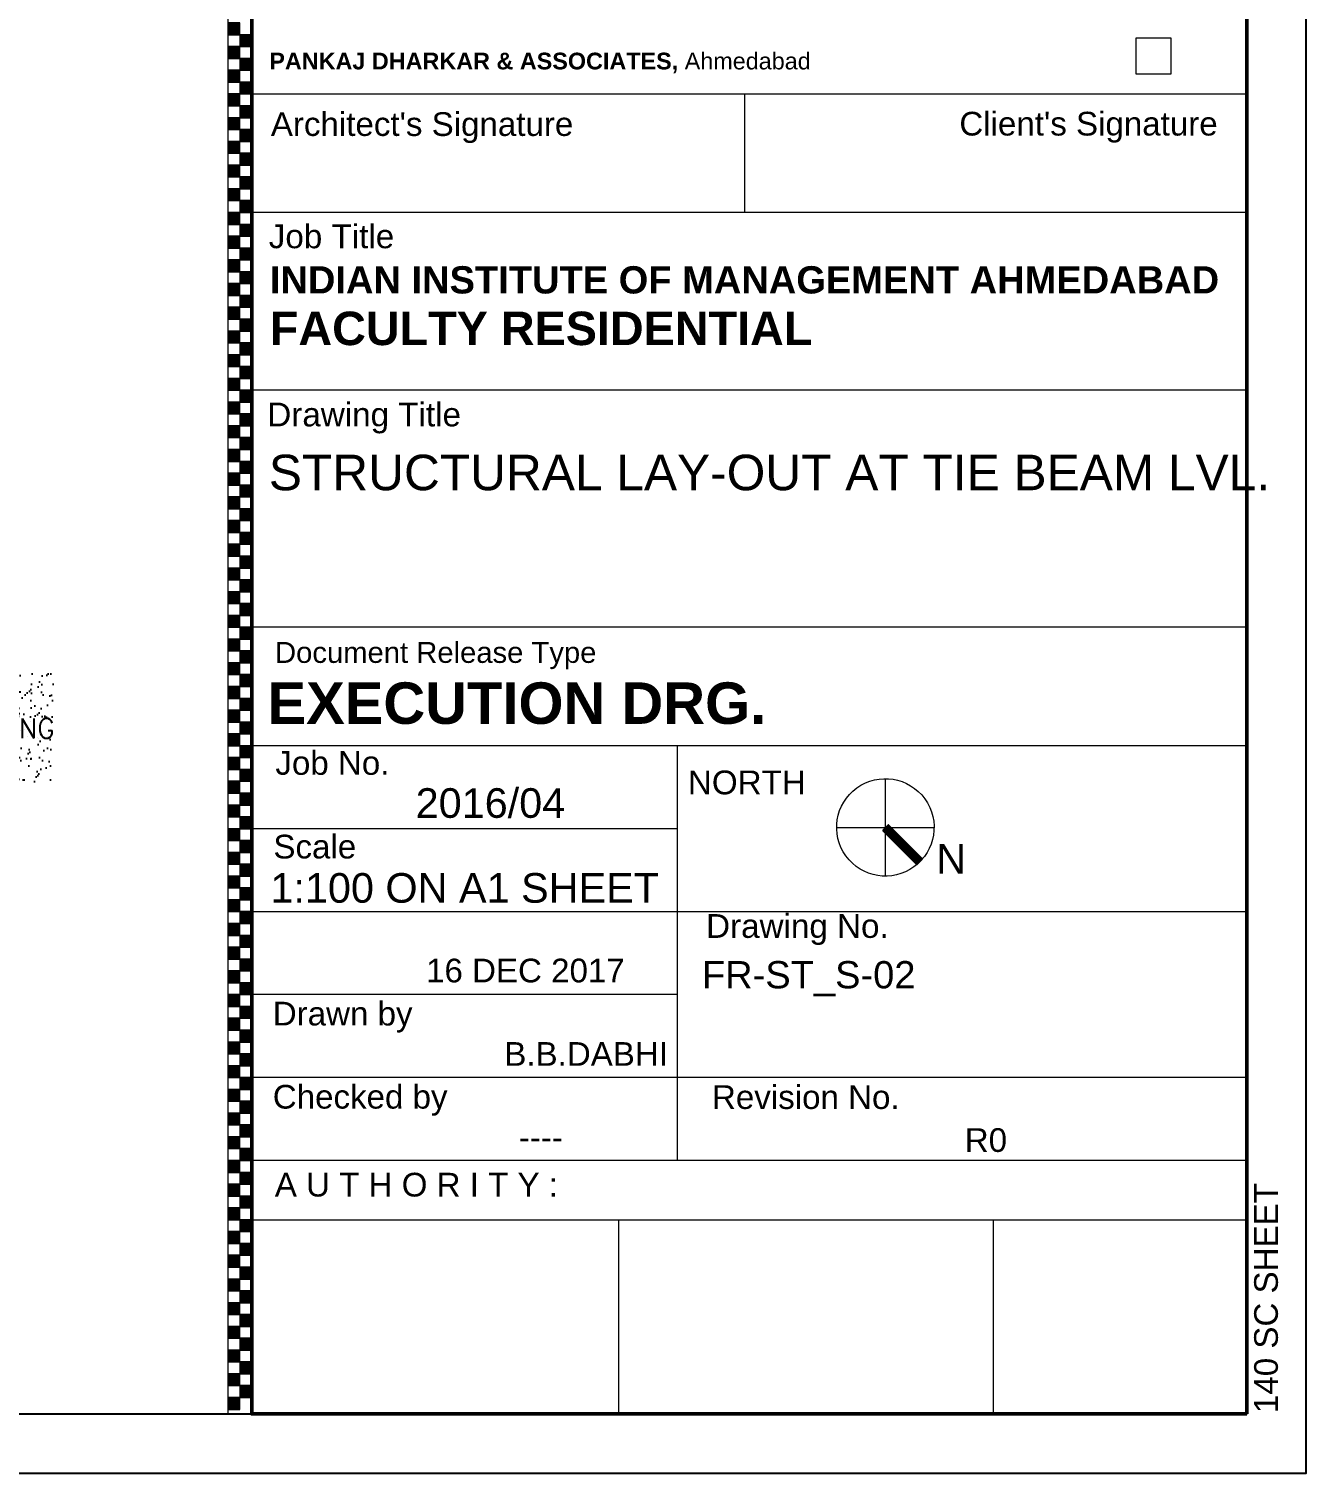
# Model space of a CAD drawing. Extents: x -200722 to 834823, y -494970 to 88783.
# Drawn here: x 325318 to 340413, y -349087 to -332024 of the extents above; entities that cross this region are included whole.
import ezdxf

# ---------------------------------------------------------------- set-up
doc = ezdxf.new("R2010")
doc.units = 0
doc.header["$LTSCALE"] = 100
doc.header["$MEASUREMENT"] = 0
doc.layers.get('0').update_dxf_attribs({"linetype": 'CONTINUOUS'})
doc.layers.get('DEFPOINTS').update_dxf_attribs({"linetype": 'CONTINUOUS'})
doc.layers.add('9_TITLE TEXT', color=7, linetype='CONTINUOUS', lineweight=20)
doc.layers.add('HATCH WALL', color=8, linetype='CONTINUOUS')
doc.layers.add('TEXT', color=2, linetype='CONTINUOUS')
doc.styles.add('SANSSERIF', font='SAS_____.pfb', dxfattribs={"height": 325})
doc.styles.get("Standard").update_dxf_attribs({"font": 'simplex.shx'})
doc.styles.add('TITLES', font='arial.ttf')

# ---------------------------------------------------------------- blocks, each defined once
blk = doc.blocks.new('TITLE CHAIN')
at = {"layer": '9_TITLE TEXT'}
h = blk.add_hatch(color=256, dxfattribs=at)
h.dxf.hatch_style = 1
h.paths.add_polyline_path([(0, -467.62), (1, -467.62), (1, -466.62), (0, -466.62)])
h = blk.add_hatch(color=256, dxfattribs=at)
h.dxf.hatch_style = 1
h.paths.add_polyline_path([(1, -468.62), (2, -468.62), (2, -467.62), (1, -467.62)])
h = blk.add_hatch(color=256, dxfattribs=at)
h.dxf.hatch_style = 1
h.paths.add_polyline_path([(0, -469.62), (1, -469.62), (1, -468.62), (0, -468.62)])
h = blk.add_hatch(color=256, dxfattribs=at)
h.dxf.hatch_style = 1
h.paths.add_polyline_path([(1, -470.62), (2, -470.62), (2, -469.62), (1, -469.62)])
h = blk.add_hatch(color=256, dxfattribs=at)
h.dxf.hatch_style = 1
h.paths.add_polyline_path([(0, -471.62), (1, -471.62), (1, -470.62), (0, -470.62)])
h = blk.add_hatch(color=256, dxfattribs=at)
h.dxf.hatch_style = 1
h.paths.add_polyline_path([(1, -472.62), (2, -472.62), (2, -471.62), (1, -471.62)])
h = blk.add_hatch(color=256, dxfattribs=at)
h.dxf.hatch_style = 1
h.paths.add_polyline_path([(0, -473.62), (1, -473.62), (1, -472.62), (0, -472.62)])
h = blk.add_hatch(color=256, dxfattribs=at)
h.dxf.hatch_style = 1
h.paths.add_polyline_path([(1, -474.62), (2, -474.62), (2, -473.62), (1, -473.62)])
h = blk.add_hatch(color=256, dxfattribs=at)
h.dxf.hatch_style = 1
h.paths.add_polyline_path([(0, -475.62), (1, -475.62), (1, -474.62), (0, -474.62)])
h = blk.add_hatch(color=256, dxfattribs=at)
h.dxf.hatch_style = 1
h.paths.add_polyline_path([(1, -476.62), (2, -476.62), (2, -475.62), (1, -475.62)])
h = blk.add_hatch(color=256, dxfattribs=at)
h.dxf.hatch_style = 1
h.paths.add_polyline_path([(0, -477.62), (1, -477.62), (1, -476.62), (0, -476.62)])
h = blk.add_hatch(color=256, dxfattribs=at)
h.dxf.hatch_style = 1
h.paths.add_polyline_path([(1, -478.62), (2, -478.62), (2, -477.62), (1, -477.62)])
h = blk.add_hatch(color=256, dxfattribs=at)
h.dxf.hatch_style = 1
h.paths.add_polyline_path([(0, -479.62), (1, -479.62), (1, -478.62), (0, -478.62)])
h = blk.add_hatch(color=256, dxfattribs=at)
h.dxf.hatch_style = 1
h.paths.add_polyline_path([(1, -480.62), (2, -480.62), (2, -479.62), (1, -479.62)])
h = blk.add_hatch(color=256, dxfattribs=at)
h.dxf.hatch_style = 1
h.paths.add_polyline_path([(0, -481.62), (1, -481.62), (1, -480.62), (0, -480.62)])
h = blk.add_hatch(color=256, dxfattribs=at)
h.dxf.hatch_style = 1
h.paths.add_polyline_path([(0, -483.62), (1, -483.62), (1, -482.62), (0, -482.62)])
h = blk.add_hatch(color=256, dxfattribs=at)
h.dxf.hatch_style = 1
h.paths.add_polyline_path([(1, -482.62), (2, -482.62), (2, -481.62), (1, -481.62)])
h = blk.add_hatch(color=256, dxfattribs=at)
h.dxf.hatch_style = 1
h.paths.add_polyline_path([(1, -484.62), (2, -484.62), (2, -483.62), (1, -483.62)])
h = blk.add_hatch(color=256, dxfattribs=at)
h.dxf.hatch_style = 1
h.paths.add_polyline_path([(0, -485.62), (1, -485.62), (1, -484.62), (0, -484.62)])
h = blk.add_hatch(color=256, dxfattribs=at)
h.dxf.hatch_style = 1
h.paths.add_polyline_path([(1, -486.62), (2, -486.62), (2, -485.62), (1, -485.62)])
h = blk.add_hatch(color=256, dxfattribs=at)
h.dxf.hatch_style = 1
h.paths.add_polyline_path([(0, -487.62), (1, -487.62), (1, -486.62), (0, -486.62)])
h = blk.add_hatch(color=256, dxfattribs=at)
h.dxf.hatch_style = 1
h.paths.add_polyline_path([(0, -489.62), (1, -489.62), (1, -488.62), (0, -488.62)])
h = blk.add_hatch(color=256, dxfattribs=at)
h.dxf.hatch_style = 1
h.paths.add_polyline_path([(1, -488.62), (2, -488.62), (2, -487.62), (1, -487.62)])
h = blk.add_hatch(color=256, dxfattribs=at)
h.dxf.hatch_style = 1
h.paths.add_polyline_path([(1, -490.62), (2, -490.62), (2, -489.62), (1, -489.62)])
h = blk.add_hatch(color=256, dxfattribs=at)
h.dxf.hatch_style = 1
h.paths.add_polyline_path([(0, -491.62), (1, -491.62), (1, -490.62), (0, -490.62)])
h = blk.add_hatch(color=256, dxfattribs=at)
h.dxf.hatch_style = 1
h.paths.add_polyline_path([(1, -492.62), (2, -492.62), (2, -491.62), (1, -491.62)])
h = blk.add_hatch(color=256, dxfattribs=at)
h.dxf.hatch_style = 1
h.paths.add_polyline_path([(0, -493.62), (1, -493.62), (1, -492.62), (0, -492.62)])
h = blk.add_hatch(color=256, dxfattribs=at)
h.dxf.hatch_style = 1
h.paths.add_polyline_path([(0, -495.62), (1, -495.62), (1, -494.62), (0, -494.62)])
h = blk.add_hatch(color=256, dxfattribs=at)
h.dxf.hatch_style = 1
h.paths.add_polyline_path([(1, -494.62), (2, -494.62), (2, -493.62), (1, -493.62)])
h = blk.add_hatch(color=256, dxfattribs=at)
h.dxf.hatch_style = 1
h.paths.add_polyline_path([(1, -496.62), (2, -496.62), (2, -495.62), (1, -495.62)])
h = blk.add_hatch(color=256, dxfattribs=at)
h.dxf.hatch_style = 1
h.paths.add_polyline_path([(0, -497.62), (1, -497.62), (1, -496.62), (0, -496.62)])
h = blk.add_hatch(color=256, dxfattribs=at)
h.dxf.hatch_style = 1
h.paths.add_polyline_path([(1, -498.62), (2, -498.62), (2, -497.62), (1, -497.62)])
h = blk.add_hatch(color=256, dxfattribs=at)
h.dxf.hatch_style = 1
h.paths.add_polyline_path([(0, -499.62), (1, -499.62), (1, -498.62), (0, -498.62)])
h = blk.add_hatch(color=256, dxfattribs=at)
h.dxf.hatch_style = 1
h.paths.add_polyline_path([(1, -500.62), (2, -500.62), (2, -499.62), (1, -499.62)])
h = blk.add_hatch(color=256, dxfattribs=at)
h.dxf.hatch_style = 1
h.paths.add_polyline_path([(0, -501.62), (1, -501.62), (1, -500.62), (0, -500.62)])
h = blk.add_hatch(color=256, dxfattribs=at)
h.dxf.hatch_style = 1
h.paths.add_polyline_path([(1, -502.62), (2, -502.62), (2, -501.62), (1, -501.62)])
h = blk.add_hatch(color=256, dxfattribs=at)
h.dxf.hatch_style = 1
h.paths.add_polyline_path([(0, -503.62), (1, -503.62), (1, -502.62), (0, -502.62)])
h = blk.add_hatch(color=256, dxfattribs=at)
h.dxf.hatch_style = 1
h.paths.add_polyline_path([(1, -504.62), (2, -504.62), (2, -503.62), (1, -503.62)])
h = blk.add_hatch(color=256, dxfattribs=at)
h.dxf.hatch_style = 1
h.paths.add_polyline_path([(0, -505.62), (1, -505.62), (1, -504.62), (0, -504.62)])
h = blk.add_hatch(color=256, dxfattribs=at)
h.dxf.hatch_style = 1
h.paths.add_polyline_path([(1, -506.62), (2, -506.62), (2, -505.62), (1, -505.62)])
h = blk.add_hatch(color=256, dxfattribs=at)
h.dxf.hatch_style = 1
h.paths.add_polyline_path([(0, -507.62), (1, -507.62), (1, -506.62), (0, -506.62)])
h = blk.add_hatch(color=256, dxfattribs=at)
h.dxf.hatch_style = 1
h.paths.add_polyline_path([(1, -508.62), (2, -508.62), (2, -507.62), (1, -507.62)])
h = blk.add_hatch(color=256, dxfattribs=at)
h.dxf.hatch_style = 1
h.paths.add_polyline_path([(0, -509.62), (1, -509.62), (1, -508.62), (0, -508.62)])
h = blk.add_hatch(color=256, dxfattribs=at)
h.dxf.hatch_style = 1
h.paths.add_polyline_path([(0, -511.62), (1, -511.62), (1, -510.62), (0, -510.62)])
h = blk.add_hatch(color=256, dxfattribs=at)
h.dxf.hatch_style = 1
h.paths.add_polyline_path([(1, -510.62), (2, -510.62), (2, -509.62), (1, -509.62)])
h = blk.add_hatch(color=256, dxfattribs=at)
h.dxf.hatch_style = 1
h.paths.add_polyline_path([(1, -512.62), (2, -512.62), (2, -511.62), (1, -511.62)])
h = blk.add_hatch(color=256, dxfattribs=at)
h.dxf.hatch_style = 1
h.paths.add_polyline_path([(0, -513.62), (1, -513.62), (1, -512.62), (0, -512.62)])
h = blk.add_hatch(color=256, dxfattribs=at)
h.dxf.hatch_style = 1
h.paths.add_polyline_path([(1, -514.62), (2, -514.62), (2, -513.62), (1, -513.62)])
h = blk.add_hatch(color=256, dxfattribs=at)
h.dxf.hatch_style = 1
h.paths.add_polyline_path([(0, -515.62), (1, -515.62), (1, -514.62), (0, -514.62)])
h = blk.add_hatch(color=256, dxfattribs=at)
h.dxf.hatch_style = 1
h.paths.add_polyline_path([(0, -517.62), (1, -517.62), (1, -516.62), (0, -516.62)])
h = blk.add_hatch(color=256, dxfattribs=at)
h.dxf.hatch_style = 1
h.paths.add_polyline_path([(1, -516.62), (2, -516.62), (2, -515.62), (1, -515.62)])
h = blk.add_hatch(color=256, dxfattribs=at)
h.dxf.hatch_style = 1
h.paths.add_polyline_path([(1, -518.62), (2, -518.62), (2, -517.62), (1, -517.62)])
h = blk.add_hatch(color=256, dxfattribs=at)
h.dxf.hatch_style = 1
h.paths.add_polyline_path([(0, -519.62), (1, -519.62), (1, -518.62), (0, -518.62)])
h = blk.add_hatch(color=256, dxfattribs=at)
h.dxf.hatch_style = 1
h.paths.add_polyline_path([(1, -520.62), (2, -520.62), (2, -519.62), (1, -519.62)])
h = blk.add_hatch(color=256, dxfattribs=at)
h.dxf.hatch_style = 1
h.paths.add_polyline_path([(0, -521.62), (1, -521.62), (1, -520.62), (0, -520.62)])
h = blk.add_hatch(color=256, dxfattribs=at)
h.dxf.hatch_style = 1
h.paths.add_polyline_path([(1, -522.62), (2, -522.62), (2, -521.62), (1, -521.62)])
h = blk.add_hatch(color=256, dxfattribs=at)
h.dxf.hatch_style = 1
h.paths.add_polyline_path([(0, -523.62), (1, -523.62), (1, -522.62), (0, -522.62)])
h = blk.add_hatch(color=256, dxfattribs=at)
h.dxf.hatch_style = 1
h.paths.add_polyline_path([(1, -524.62), (2, -524.62), (2, -523.62), (1, -523.62)])
h = blk.add_hatch(color=256, dxfattribs=at)
h.dxf.hatch_style = 1
h.paths.add_polyline_path([(0, -525.62), (1, -525.62), (1, -524.62), (0, -524.62)])
h = blk.add_hatch(color=256, dxfattribs=at)
h.dxf.hatch_style = 1
h.paths.add_polyline_path([(1, -526.62), (2, -526.62), (2, -525.62), (1, -525.62)])
h = blk.add_hatch(color=256, dxfattribs=at)
h.dxf.hatch_style = 1
h.paths.add_polyline_path([(0, -527.62), (1, -527.62), (1, -526.62), (0, -526.62)])
h = blk.add_hatch(color=256, dxfattribs=at)
h.dxf.hatch_style = 1
h.paths.add_polyline_path([(1, -528.62), (2, -528.62), (2, -527.62), (1, -527.62)])
h = blk.add_hatch(color=256, dxfattribs=at)
h.dxf.hatch_style = 1
h.paths.add_polyline_path([(0, -529.62), (1, -529.62), (1, -528.62), (0, -528.62)])
h = blk.add_hatch(color=256, dxfattribs=at)
h.dxf.hatch_style = 1
h.paths.add_polyline_path([(1, -530.62), (2, -530.62), (2, -529.62), (1, -529.62)])
h = blk.add_hatch(color=256, dxfattribs=at)
h.dxf.hatch_style = 1
h.paths.add_polyline_path([(0, -531.62), (1, -531.62), (1, -530.62), (0, -530.62)])
h = blk.add_hatch(color=256, dxfattribs=at)
h.dxf.hatch_style = 1
h.paths.add_polyline_path([(1, -532.62), (2, -532.62), (2, -531.62), (1, -531.62)])
h = blk.add_hatch(color=256, dxfattribs=at)
h.dxf.hatch_style = 1
h.paths.add_polyline_path([(0, -533.62), (1, -533.62), (1, -532.62), (0, -532.62)])
h = blk.add_hatch(color=256, dxfattribs=at)
h.dxf.hatch_style = 1
h.paths.add_polyline_path([(1, -534.62), (2, -534.62), (2, -533.62), (1, -533.62)])
h = blk.add_hatch(color=256, dxfattribs=at)
h.dxf.hatch_style = 1
h.paths.add_polyline_path([(0, -535.62), (1, -535.62), (1, -534.62), (0, -534.62)])
h = blk.add_hatch(color=256, dxfattribs=at)
h.dxf.hatch_style = 1
h.paths.add_polyline_path([(1, -536.62), (2, -536.62), (2, -535.62), (1, -535.62)])
h = blk.add_hatch(color=256, dxfattribs=at)
h.dxf.hatch_style = 1
h.paths.add_polyline_path([(0, -537.62), (1, -537.62), (1, -536.62), (0, -536.62)])
h = blk.add_hatch(color=256, dxfattribs=at)
h.dxf.hatch_style = 1
h.paths.add_polyline_path([(0, -539.62), (1, -539.62), (1, -538.62), (0, -538.62)])
h = blk.add_hatch(color=256, dxfattribs=at)
h.dxf.hatch_style = 1
h.paths.add_polyline_path([(1, -538.62), (2, -538.62), (2, -537.62), (1, -537.62)])
h = blk.add_hatch(color=256, dxfattribs=at)
h.dxf.hatch_style = 1
h.paths.add_polyline_path([(1, -540.62), (2, -540.62), (2, -539.62), (1, -539.62)])
h = blk.add_hatch(color=256, dxfattribs=at)
h.dxf.hatch_style = 1
h.paths.add_polyline_path([(0, -541.62), (1, -541.62), (1, -540.62), (0, -540.62)])
h = blk.add_hatch(color=256, dxfattribs=at)
h.dxf.hatch_style = 1
h.paths.add_polyline_path([(1, -542.62), (2, -542.62), (2, -541.62), (1, -541.62)])
h = blk.add_hatch(color=256, dxfattribs=at)
h.dxf.hatch_style = 1
h.paths.add_polyline_path([(0, -543.62), (1, -543.62), (1, -542.62), (0, -542.62)])
h = blk.add_hatch(color=256, dxfattribs=at)
h.dxf.hatch_style = 1
h.paths.add_polyline_path([(0, -545.62), (1, -545.62), (1, -544.62), (0, -544.62)])
h = blk.add_hatch(color=256, dxfattribs=at)
h.dxf.hatch_style = 1
h.paths.add_polyline_path([(1, -544.62), (2, -544.62), (2, -543.62), (1, -543.62)])
h = blk.add_hatch(color=256, dxfattribs=at)
h.dxf.hatch_style = 1
h.paths.add_polyline_path([(1, -546.62), (2, -546.62), (2, -545.62), (1, -545.62)])
h = blk.add_hatch(color=256, dxfattribs=at)
h.dxf.hatch_style = 1
h.paths.add_polyline_path([(0, -547.62), (1, -547.62), (1, -546.62), (0, -546.62)])
h = blk.add_hatch(color=256, dxfattribs=at)
h.dxf.hatch_style = 1
h.paths.add_polyline_path([(1, -548.62), (2, -548.62), (2, -547.62), (1, -547.62)])
h = blk.add_hatch(color=256, dxfattribs=at)
h.dxf.hatch_style = 1
h.paths.add_polyline_path([(0, -549.62), (1, -549.62), (1, -548.62), (0, -548.62)])
h = blk.add_hatch(color=256, dxfattribs=at)
h.dxf.hatch_style = 1
h.paths.add_polyline_path([(1, -550.62), (2, -550.62), (2, -549.62), (1, -549.62)])
h = blk.add_hatch(color=256, dxfattribs=at)
h.dxf.hatch_style = 1
h.paths.add_polyline_path([(0, -551.62), (1, -551.62), (1, -550.62), (0, -550.62)])
h = blk.add_hatch(color=256, dxfattribs=at)
h.dxf.hatch_style = 1
h.paths.add_polyline_path([(1, -552.62), (2, -552.62), (2, -551.62), (1, -551.62)])
h = blk.add_hatch(color=256, dxfattribs=at)
h.dxf.hatch_style = 1
h.paths.add_polyline_path([(0, -553.62), (1, -553.62), (1, -552.62), (0, -552.62)])
h = blk.add_hatch(color=256, dxfattribs=at)
h.dxf.hatch_style = 1
h.paths.add_polyline_path([(1, -554.62), (2, -554.62), (2, -553.62), (1, -553.62)])
h = blk.add_hatch(color=256, dxfattribs=at)
h.dxf.hatch_style = 1
h.paths.add_polyline_path([(0, -555.62), (1, -555.62), (1, -554.62), (0, -554.62)])
h = blk.add_hatch(color=256, dxfattribs=at)
h.dxf.hatch_style = 1
h.paths.add_polyline_path([(1, -556.62), (2, -556.62), (2, -555.62), (1, -555.62)])
h = blk.add_hatch(color=256, dxfattribs=at)
h.dxf.hatch_style = 1
h.paths.add_polyline_path([(0, -557.62), (1, -557.62), (1, -556.62), (0, -556.62)])
h = blk.add_hatch(color=256, dxfattribs=at)
h.dxf.hatch_style = 1
h.paths.add_polyline_path([(1, -558.62), (2, -558.62), (2, -557.62), (1, -557.62)])
h = blk.add_hatch(color=256, dxfattribs=at)
h.dxf.hatch_style = 1
h.paths.add_polyline_path([(0, -559.62), (1, -559.62), (1, -558.62), (0, -558.62)])
h = blk.add_hatch(color=256, dxfattribs=at)
h.dxf.hatch_style = 1
h.paths.add_polyline_path([(0, -561.62), (1, -561.62), (1, -560.62), (0, -560.62)])
h = blk.add_hatch(color=256, dxfattribs=at)
h.dxf.hatch_style = 1
h.paths.add_polyline_path([(1, -560.62), (2, -560.62), (2, -559.62), (1, -559.62)])
h = blk.add_hatch(color=256, dxfattribs=at)
h.dxf.hatch_style = 1
h.paths.add_polyline_path([(1, -562.62), (2, -562.62), (2, -561.62), (1, -561.62)])
h = blk.add_hatch(color=256, dxfattribs=at)
h.dxf.hatch_style = 1
h.paths.add_polyline_path([(0, -563.62), (1, -563.62), (1, -562.62), (0, -562.62)])
h = blk.add_hatch(color=256, dxfattribs=at)
h.dxf.hatch_style = 1
h.paths.add_polyline_path([(1, -564.62), (2, -564.62), (2, -563.62), (1, -563.62)])
h = blk.add_hatch(color=256, dxfattribs=at)
h.dxf.hatch_style = 1
h.paths.add_polyline_path([(0, -565.62), (1, -565.62), (1, -564.62), (0, -564.62)])
h = blk.add_hatch(color=256, dxfattribs=at)
h.dxf.hatch_style = 1
h.paths.add_polyline_path([(0, -567.62), (1, -567.62), (1, -566.62), (0, -566.62)])
h = blk.add_hatch(color=256, dxfattribs=at)
h.dxf.hatch_style = 1
h.paths.add_polyline_path([(1, -566.62), (2, -566.62), (2, -565.62), (1, -565.62)])
h = blk.add_hatch(color=256, dxfattribs=at)
h.dxf.hatch_style = 1
h.paths.add_polyline_path([(1, -568.62), (2, -568.62), (2, -567.62), (1, -567.62)])
h = blk.add_hatch(color=256, dxfattribs=at)
h.dxf.hatch_style = 1
h.paths.add_polyline_path([(0, -569.62), (1, -569.62), (1, -568.62), (0, -568.62)])
h = blk.add_hatch(color=256, dxfattribs=at)
h.dxf.hatch_style = 1
h.paths.add_polyline_path([(1, -570.62), (2, -570.62), (2, -569.62), (1, -569.62)])
h = blk.add_hatch(color=256, dxfattribs=at)
h.dxf.hatch_style = 1
h.paths.add_polyline_path([(0, -571.62), (1, -571.62), (1, -570.62), (0, -570.62)])
h = blk.add_hatch(color=256, dxfattribs=at)
h.dxf.hatch_style = 1
h.paths.add_polyline_path([(0, -573.62), (1, -573.62), (1, -572.62), (0, -572.62)])
h = blk.add_hatch(color=256, dxfattribs=at)
h.dxf.hatch_style = 1
h.paths.add_polyline_path([(1, -572.62), (2, -572.62), (2, -571.62), (1, -571.62)])
h = blk.add_hatch(color=256, dxfattribs=at)
h.dxf.hatch_style = 1
h.paths.add_polyline_path([(1, -574.62), (2, -574.62), (2, -573.62), (1, -573.62)])
h = blk.add_hatch(color=256, dxfattribs=at)
h.dxf.hatch_style = 1
h.paths.add_polyline_path([(0, -575.62), (1, -575.62), (1, -574.62), (0, -574.62)])
h = blk.add_hatch(color=256, dxfattribs=at)
h.dxf.hatch_style = 1
h.paths.add_polyline_path([(1, -576.62), (2, -576.62), (2, -575.62), (1, -575.62)])
h = blk.add_hatch(color=256, dxfattribs=at)
h.dxf.hatch_style = 1
h.paths.add_polyline_path([(0, -577.62), (1, -577.62), (1, -576.62), (0, -576.62)])
h = blk.add_hatch(color=256, dxfattribs=at)
h.dxf.hatch_style = 1
h.paths.add_polyline_path([(1, -578.62), (2, -578.62), (2, -577.62), (1, -577.62)])
h = blk.add_hatch(color=256, dxfattribs=at)
h.dxf.hatch_style = 1
h.paths.add_polyline_path([(0, -579.62), (1, -579.62), (1, -578.62), (0, -578.62)])
h = blk.add_hatch(color=256, dxfattribs=at)
h.dxf.hatch_style = 1
h.paths.add_polyline_path([(1, -580.62), (2, -580.62), (2, -579.62), (1, -579.62)])
h = blk.add_hatch(color=256, dxfattribs=at)
h.dxf.hatch_style = 1
h.paths.add_polyline_path([(0, -581.62), (1, -581.62), (1, -580.62), (0, -580.62)])
h = blk.add_hatch(color=256, dxfattribs=at)
h.dxf.hatch_style = 1
h.paths.add_polyline_path([(1, -582.62), (2, -582.62), (2, -581.62), (1, -581.62)])
h = blk.add_hatch(color=256, dxfattribs=at)
h.dxf.hatch_style = 1
h.paths.add_polyline_path([(0, -583.62), (1, -583.62), (1, -582.62), (0, -582.62)])
for p, q in [((0, -584), (0, 0)), ((2, -584), (2, 0))]:
    blk.add_line(p, q, dxfattribs=at)
for points in [[(0, -467.62), (1, -467.62), (1, -466.62), (0, -466.62)], [(1, -468.62), (2, -468.62), (2, -467.62), (1, -467.62)], [(0, -469.62), (1, -469.62), (1, -468.62), (0, -468.62)], [(1, -470.62), (2, -470.62), (2, -469.62), (1, -469.62)], [(0, -471.62), (1, -471.62), (1, -470.62), (0, -470.62)], [(1, -472.62), (2, -472.62), (2, -471.62), (1, -471.62)], [(0, -473.62), (1, -473.62), (1, -472.62), (0, -472.62)], [(1, -474.62), (2, -474.62), (2, -473.62), (1, -473.62)], [(0, -475.62), (1, -475.62), (1, -474.62), (0, -474.62)], [(1, -476.62), (2, -476.62), (2, -475.62), (1, -475.62)], [(0, -477.62), (1, -477.62), (1, -476.62), (0, -476.62)], [(1, -478.62), (2, -478.62), (2, -477.62), (1, -477.62)], [(0, -479.62), (1, -479.62), (1, -478.62), (0, -478.62)], [(1, -480.62), (2, -480.62), (2, -479.62), (1, -479.62)], [(0, -481.62), (1, -481.62), (1, -480.62), (0, -480.62)], [(0, -483.62), (1, -483.62), (1, -482.62), (0, -482.62)], [(1, -482.62), (2, -482.62), (2, -481.62), (1, -481.62)], [(1, -484.62), (2, -484.62), (2, -483.62), (1, -483.62)], [(0, -485.62), (1, -485.62), (1, -484.62), (0, -484.62)], [(1, -486.62), (2, -486.62), (2, -485.62), (1, -485.62)], [(0, -487.62), (1, -487.62), (1, -486.62), (0, -486.62)], [(0, -489.62), (1, -489.62), (1, -488.62), (0, -488.62)], [(1, -488.62), (2, -488.62), (2, -487.62), (1, -487.62)], [(1, -490.62), (2, -490.62), (2, -489.62), (1, -489.62)], [(0, -491.62), (1, -491.62), (1, -490.62), (0, -490.62)], [(1, -492.62), (2, -492.62), (2, -491.62), (1, -491.62)], [(0, -493.62), (1, -493.62), (1, -492.62), (0, -492.62)], [(0, -495.62), (1, -495.62), (1, -494.62), (0, -494.62)], [(1, -494.62), (2, -494.62), (2, -493.62), (1, -493.62)], [(1, -496.62), (2, -496.62), (2, -495.62), (1, -495.62)], [(0, -497.62), (1, -497.62), (1, -496.62), (0, -496.62)], [(1, -498.62), (2, -498.62), (2, -497.62), (1, -497.62)], [(0, -499.62), (1, -499.62), (1, -498.62), (0, -498.62)], [(1, -500.62), (2, -500.62), (2, -499.62), (1, -499.62)], [(0, -501.62), (1, -501.62), (1, -500.62), (0, -500.62)], [(1, -502.62), (2, -502.62), (2, -501.62), (1, -501.62)], [(0, -503.62), (1, -503.62), (1, -502.62), (0, -502.62)], [(1, -504.62), (2, -504.62), (2, -503.62), (1, -503.62)], [(0, -505.62), (1, -505.62), (1, -504.62), (0, -504.62)], [(1, -506.62), (2, -506.62), (2, -505.62), (1, -505.62)], [(0, -507.62), (1, -507.62), (1, -506.62), (0, -506.62)], [(1, -508.62), (2, -508.62), (2, -507.62), (1, -507.62)], [(0, -509.62), (1, -509.62), (1, -508.62), (0, -508.62)], [(0, -511.62), (1, -511.62), (1, -510.62), (0, -510.62)], [(1, -510.62), (2, -510.62), (2, -509.62), (1, -509.62)], [(1, -512.62), (2, -512.62), (2, -511.62), (1, -511.62)], [(0, -513.62), (1, -513.62), (1, -512.62), (0, -512.62)], [(1, -514.62), (2, -514.62), (2, -513.62), (1, -513.62)], [(0, -515.62), (1, -515.62), (1, -514.62), (0, -514.62)], [(0, -517.62), (1, -517.62), (1, -516.62), (0, -516.62)], [(1, -516.62), (2, -516.62), (2, -515.62), (1, -515.62)], [(1, -518.62), (2, -518.62), (2, -517.62), (1, -517.62)], [(0, -519.62), (1, -519.62), (1, -518.62), (0, -518.62)], [(1, -520.62), (2, -520.62), (2, -519.62), (1, -519.62)], [(0, -521.62), (1, -521.62), (1, -520.62), (0, -520.62)], [(1, -522.62), (2, -522.62), (2, -521.62), (1, -521.62)], [(0, -523.62), (1, -523.62), (1, -522.62), (0, -522.62)], [(1, -524.62), (2, -524.62), (2, -523.62), (1, -523.62)], [(0, -525.62), (1, -525.62), (1, -524.62), (0, -524.62)], [(1, -526.62), (2, -526.62), (2, -525.62), (1, -525.62)], [(0, -527.62), (1, -527.62), (1, -526.62), (0, -526.62)], [(1, -528.62), (2, -528.62), (2, -527.62), (1, -527.62)], [(0, -529.62), (1, -529.62), (1, -528.62), (0, -528.62)], [(1, -530.62), (2, -530.62), (2, -529.62), (1, -529.62)], [(0, -531.62), (1, -531.62), (1, -530.62), (0, -530.62)], [(1, -532.62), (2, -532.62), (2, -531.62), (1, -531.62)], [(0, -533.62), (1, -533.62), (1, -532.62), (0, -532.62)], [(1, -534.62), (2, -534.62), (2, -533.62), (1, -533.62)], [(0, -535.62), (1, -535.62), (1, -534.62), (0, -534.62)], [(1, -536.62), (2, -536.62), (2, -535.62), (1, -535.62)], [(0, -537.62), (1, -537.62), (1, -536.62), (0, -536.62)], [(0, -539.62), (1, -539.62), (1, -538.62), (0, -538.62)], [(1, -538.62), (2, -538.62), (2, -537.62), (1, -537.62)], [(1, -540.62), (2, -540.62), (2, -539.62), (1, -539.62)], [(0, -541.62), (1, -541.62), (1, -540.62), (0, -540.62)], [(1, -542.62), (2, -542.62), (2, -541.62), (1, -541.62)], [(0, -543.62), (1, -543.62), (1, -542.62), (0, -542.62)], [(0, -545.62), (1, -545.62), (1, -544.62), (0, -544.62)], [(1, -544.62), (2, -544.62), (2, -543.62), (1, -543.62)], [(1, -546.62), (2, -546.62), (2, -545.62), (1, -545.62)], [(0, -547.62), (1, -547.62), (1, -546.62), (0, -546.62)], [(1, -548.62), (2, -548.62), (2, -547.62), (1, -547.62)], [(0, -549.62), (1, -549.62), (1, -548.62), (0, -548.62)], [(1, -550.62), (2, -550.62), (2, -549.62), (1, -549.62)], [(0, -551.62), (1, -551.62), (1, -550.62), (0, -550.62)], [(1, -552.62), (2, -552.62), (2, -551.62), (1, -551.62)], [(0, -553.62), (1, -553.62), (1, -552.62), (0, -552.62)], [(1, -554.62), (2, -554.62), (2, -553.62), (1, -553.62)], [(0, -555.62), (1, -555.62), (1, -554.62), (0, -554.62)], [(1, -556.62), (2, -556.62), (2, -555.62), (1, -555.62)], [(0, -557.62), (1, -557.62), (1, -556.62), (0, -556.62)], [(1, -558.62), (2, -558.62), (2, -557.62), (1, -557.62)], [(0, -559.62), (1, -559.62), (1, -558.62), (0, -558.62)], [(0, -561.62), (1, -561.62), (1, -560.62), (0, -560.62)], [(1, -560.62), (2, -560.62), (2, -559.62), (1, -559.62)], [(1, -562.62), (2, -562.62), (2, -561.62), (1, -561.62)], [(0, -563.62), (1, -563.62), (1, -562.62), (0, -562.62)], [(1, -564.62), (2, -564.62), (2, -563.62), (1, -563.62)], [(0, -565.62), (1, -565.62), (1, -564.62), (0, -564.62)], [(0, -567.62), (1, -567.62), (1, -566.62), (0, -566.62)], [(1, -566.62), (2, -566.62), (2, -565.62), (1, -565.62)], [(1, -568.62), (2, -568.62), (2, -567.62), (1, -567.62)], [(0, -569.62), (1, -569.62), (1, -568.62), (0, -568.62)], [(1, -570.62), (2, -570.62), (2, -569.62), (1, -569.62)], [(0, -571.62), (1, -571.62), (1, -570.62), (0, -570.62)], [(0, -573.62), (1, -573.62), (1, -572.62), (0, -572.62)], [(1, -572.62), (2, -572.62), (2, -571.62), (1, -571.62)], [(1, -574.62), (2, -574.62), (2, -573.62), (1, -573.62)], [(0, -575.62), (1, -575.62), (1, -574.62), (0, -574.62)], [(1, -576.62), (2, -576.62), (2, -575.62), (1, -575.62)], [(0, -577.62), (1, -577.62), (1, -576.62), (0, -576.62)], [(1, -578.62), (2, -578.62), (2, -577.62), (1, -577.62)], [(0, -579.62), (1, -579.62), (1, -578.62), (0, -578.62)], [(1, -580.62), (2, -580.62), (2, -579.62), (1, -579.62)], [(0, -581.62), (1, -581.62), (1, -580.62), (0, -580.62)], [(1, -582.62), (2, -582.62), (2, -581.62), (1, -581.62)], [(0, -583.62), (1, -583.62), (1, -582.62), (0, -582.62)]]:
    blk.add_lwpolyline(points, close=True, dxfattribs=at)

msp = doc.modelspace()

# ---------------------------------------------------------------- hatches: boundary and pattern name
at = {"layer": '9_TITLE TEXT', "true_color": 0x000000}
h = msp.add_hatch(dxfattribs=at)
h.set_pattern_fill('ANSI31', color=18, scale=12.309963, angle=-44.98186, style=0)
h.set_pattern_definition([(0.0181435, (298019.9194, -310747.0778), (-0.000487264, 1.53874528), [])])
h.paths.add_polyline_path([(335474.6, -341423.5), (335881.1, -341829.8), (335846.3, -341864.6), (335439.8, -341458.3)])
h.paths.add_polyline_path([(335439.8, -341458.3), (335846.3, -341864.6), (335811.5, -341899.4), (335405, -341493.2)])
at = {"layer": 'HATCH WALL', "lineweight": -3, "true_color": 0x000000}
h = msp.add_hatch(dxfattribs=at)
h.set_pattern_fill('AR-SAND', color=18, scale=100, style=0)
h.set_pattern_definition([(142.5, (673861.1, 72263.9), (6.299336, 192.682377), [0, -152, 0, -170, 0, -162.5]), (172.5, (673861.1, 72263.9), (-176.97767, 282.21461), [0, -82, 0, -137, 0, -52.5]), (212.5, (673984.1, 72263.9), (-311.414186, 0.565905), [0, -50, 0, -180, 0, -235]), (222.5, (673984.1, 72263.9), (-300.61266, 87.76756), [0, -25, 0, -118, 0, -135])])
h.paths.add_polyline_path([(323134.7, -339632.7), (325607.4, -339632.7), (325607.4, -340920.1), (323134.7, -340920.1)])

# ---------------------------------------------------------------- linework, layer by layer
at = {"color": 18, "ltscale": 0.4, "true_color": 0x000000}
msp.add_lwpolyline([(222672.7, -265926.9), (222672.7, -349086.9), (340412.7, -349086.9), (340412.7, -265926.9)], close=True, dxfattribs=at)
at = {"color": 18, "true_color": 0x000000}
msp.add_lwpolyline([(223372.7, -348386.9), (339712.7, -348386.9), (339712.7, -266626.9), (223372.7, -266626.9)], close=True, dxfattribs=at)
at = {"layer": '9_TITLE TEXT', "color": 18, "true_color": 0x000000}
for p, q in [((327672.7, -347494.4), (327672.7, -266626.9)), ((339712.7, -332794.4), (327952.7, -332794.4)), ((333778.4, -334194.4), (333778.4, -332794.4)), ((339712.7, -334194.4), (327952.7, -334194.4)), ((339712.7, -336294.4), (327952.7, -336294.4)), ((339712.7, -339094.4), (327952.7, -339094.4)), ((339712.7, -340494.4), (327952.7, -340494.4)), ((332981.8, -345394.4), (332981.8, -340494.4)), ((332981.8, -341474.4), (327952.7, -341474.4)), ((334864.5, -341458.1, -195.7), (336015.6, -341458.1, -195.7)), ((339712.7, -342454.4), (327952.7, -342454.4)), ((332981.8, -343434.4), (327952.7, -343434.4)), ((339704.1, -344414.4), (327952.7, -344414.4)), ((339704.1, -345394.4), (327952.7, -345394.4)), ((327952.7, -346094.4), (339704.1, -346094.4)), ((332287.1, -346094.4), (332287.1, -348386.9)), ((336713.7, -346094.4), (336713.7, -348386.9))]:
    msp.add_line(p, q, dxfattribs=at)
for points in [[(339712.7, -266626.9), (223372.7, -266626.9), (223372.7, -348386.9), (339712.7, -348386.9)], [(339712.7, -266626.9), (339712.7, -348386.9)]]:
    msp.add_lwpolyline(points, dxfattribs=at)
at = {"layer": '9_TITLE TEXT', "color": 18, "lineweight": 50, "true_color": 0x000000}
msp.add_lwpolyline([(339712.7, -348386.9), (327952.7, -348386.9), (327952.7, -266627), (339712.7, -266626.9)], close=True, dxfattribs=at)
at = {"layer": '9_TITLE TEXT', "color": 18, "true_color": 0x000000}
msp.add_lwpolyline([(338817, -332135.9), (338398.9, -332135.9), (338398.9, -332553.8), (338817, -332553.8)], close=True, dxfattribs=at)
at = {"layer": '9_TITLE TEXT', "color": 18, "true_color": 0x000000, "elevation": -195.7}
msp.add_lwpolyline([(335440.4, -342033.6), (335440.4, -340882.5)], dxfattribs=at)
at = {"layer": '9_TITLE TEXT', "color": 18, "true_color": 0x000000, "extrusion": (0.003844, 0.001202, 0.999992)}
msp.add_ellipse((335440.1, -341458.1, -389.1), major_axis=(465.8, 338.1, -2.2), ratio=1, start_param=1.569635, end_param=7.8528203, dxfattribs=at)

# ---------------------------------------------------------------- block references
at = {"color": 18, "true_color": 0x000000, "xscale": 140, "yscale": 140, "zscale": 140}
msp.add_blockref('TITLE CHAIN', (327672.7, -266626.9), dxfattribs=at)

# ---------------------------------------------------------------- texts
at = {"layer": '9_TITLE TEXT', "color": 18, "linetype": 'ByBlock', "true_color": 0x000000, "style": 'TITLES'}
for s, height, p in [('Job Title', 280.8, (328153, -334615.6)), ('Drawing Title', 280.805, (328136.1, -336720.4)), ('Job No.', 280, (328231.2, -340836.7)), ('NORTH', 280.8, (333106.1, -341067.2)), ('Scale', 280, (328207.8, -341825.2)), ('Drawing No.', 280.805, (333321.5, -342763.3)), ('Drawn by', 280, (328200.3, -343798.1)), ('Checked by', 280, (328200.3, -344780.3)), ('Revision No.', 280, (333391.2, -344784.6, 2.9)), ('A U T H O R I T Y :', 280, (328224.5, -345819.1))]:
    msp.add_text(s, height=height, dxfattribs=at).set_placement(p)
at = {"layer": '9_TITLE TEXT', "color": 18, "true_color": 0x000000, "style": 'TITLES'}
for s, height, p in [('2016/04', 350, (329889.1, -341345.3)), ('1:100 ON A1 SHEET', 350, (328172.5, -342348)), ('16 DEC 2017', 280, (330011.8, -343289.2)), ('B.B.DABHI', 280, (330936.6, -344274.8)), ('----', 280, (331107.2, -345258.3)), ('R0', 280, (336378.6, -345292.3, 2.9))]:
    msp.add_text(s, height=height, dxfattribs=at).set_placement(p)
at = {"layer": '9_TITLE TEXT', "color": 18, "true_color": 0x000000, "extrusion": (0.003844, 0.001202, 0.999992), "style": 'TITLES'}
msp.add_text('N', height=350, dxfattribs=at).set_placement((336040, -342006.2, 684.9))
at = {"layer": '9_TITLE TEXT', "color": 18, "lineweight": -3, "true_color": 0x000000, "style": 'TITLES'}
msp.add_text('FR-ST_S-02', height=322, dxfattribs=at).set_placement((333271.8, -343359.8))
at = {"layer": '9_TITLE TEXT', "color": 18, "true_color": 0x000000, "attachment_point": 1}
for s, insert, char_height, width, style in [('{\\fArial|b0|i0|c0|p34;\\P\\pxsm1;\\fArial|b1|i0|c0|p34;\\H0.69613x;PANKAJ DHARKAR & ASSOCIATES, \\fArial|b0|i0|c0|p34;Ahmedabad}', (328159.5, -331832.1), 283.952, 12331.822, 'SANSSERIF'), ('{\\fArial|b1|i0|c0|p34;\\H0.93086x;INDIAN INSTITUTE OF MANAGEMENT AHMEDABAD\\H1.0743x; \\H1.1428x;FACULTY RESIDENTIAL}', (328165.7, -334828.3), 345.9153, 11410.643, 'TITLES'), ('STRUCTURAL LAY-OUT AT TIE BEAM LVL.', (328153.7, -337055.1), 420, 11550.866, 'TITLES'), ('{\\fArial|b1|i0|c0|p34;EXECUTION DRG.}', (328137.7, -339745.2), 490, 11550.866, 'TITLES')]:
    msp.add_mtext(s, dxfattribs=dict(at, insert=insert, char_height=char_height, width=width, style=style))
at = {"layer": '9_TITLE TEXT', "color": 18, "linetype": 'ByBlock', "true_color": 0x000000, "attachment_point": 1, "style": 'TITLES'}
for s, insert, char_height, width in [("Architect's Signature", (328177.6, -333009.2), 280, 5600.799), ("Client's Signature", (336314.4, -333004.3), 280, 4050.114), ('Document Release Type', (328227, -339267.7), 247.082, 5230.86)]:
    msp.add_mtext(s, dxfattribs=dict(at, insert=insert, char_height=char_height, width=width))
at = {"layer": 'DEFPOINTS', "color": 18, "linetype": 'ByBlock', "true_color": 0x000000, "style": 'TITLES'}
msp.add_text('140 SC SHEET', height=280, rotation=90, dxfattribs=at).set_placement((340078.6, -348377.4))
at = {"layer": 'TEXT', "color": 18, "true_color": 0x000000}
msp.add_text('EARTH FILLING', height=230, dxfattribs=at).set_placement((323426.3, -340402.3))

doc.saveas('drawing.dxf')
